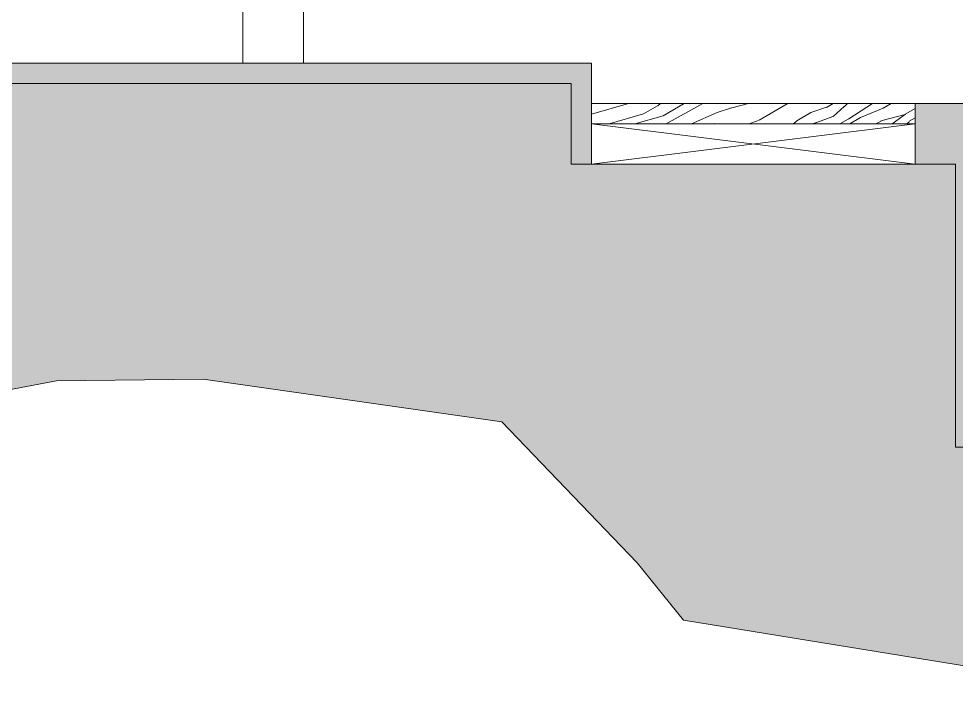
# Model space of a CAD drawing. Header units: metres. Extents: x -197 to 1099, y -24 to 14.
# Drawn here: x 95.773 to 100.411, y -2.986 to 0.419 of the extents above; entities that cross this region are included whole.
import ezdxf

# ---------------------------------------------------------------- set-up
doc = ezdxf.new("R2010")
doc.units = ezdxf.units.M
doc.header["$LTSCALE"] = 0.001
for name, color, linetype, lineweight, true_color in [('Jach-Anotaciones-CalidaddeLínea  0.13', 7, 'Continuous', 13, 0x000000), ('Jach-Anotaciones-CalidaddeLínea 0.09', 7, 'Continuous', 9, 0x000000), ('Jach-Anotaciones-Hatch-Lum100%', 7, 'Continuous', 13, 0x000000), ('Jach-Anotaciones-Hatch-Lum50%', 9, 'Continuous', 13, 0x808080), ('Jach-Anotaciones-Hatch-Lum80%', 250, 'Continuous', 13, 0x333333)]:
    doc.layers.add(name, color=color, linetype=linetype, lineweight=lineweight, true_color=true_color)

msp = doc.modelspace()

# ---------------------------------------------------------------- hatches: boundary and pattern name
at = {"layer": 'Jach-Anotaciones-Hatch-Lum100%', "ltscale": 100}
h = msp.add_hatch(color=256, dxfattribs=at)
h.dxf.hatch_style = 1
h.paths.add_polyline_path([(92.6821714627502, 0.2000000000000028), (98.60665715290514, 0.2000000000000028), (98.60665715290514, -0.3000000000000043), (98.50665715290523, -0.3000000000000043), (98.50665715290523, 0.1000000000000014), (92.6821714627502, 0.1000000000000014)])
h = msp.add_hatch(color=256, dxfattribs=at)
h.dxf.hatch_style = 1
edge = h.paths.add_edge_path()
edge.add_line((100.6066571525493, -0.02499999999999858), (100.6066571525493, -0.1500000000000625))
edge.add_line((100.6066571525493, -0.1500000000000625), (100.606657152549, -1.474999999999994))
edge.add_arc((100.631657152549, -1.475000000000011), 0.02499999999999147, 179.9999999999613, 269.9999999999674)
edge.add_line((100.6316571525489, -1.5), (108.5816571528678, -1.5))
edge.add_arc((108.5816571528677, -1.475000000000009), 0.02499999999999147, 270.0000000000326, 360.0000000000326)
edge.add_line((108.6066571528677, -1.474999999999994), (108.6066571528677, -1.375003759859638))
edge.add_arc((108.6316571528677, -1.375003759859612), 0.02499999999997726, 89.99138368443812, 180.0000000000585, ccw=False)
edge.add_line((108.6316609124446, -1.350003760142329), (109.1066248090421, -1.350075186675184))
edge.add_line((109.1066248090421, -1.350075186675184), (109.106657152729, -1.134999999999991))
edge.add_arc((109.131657152729, -1.134999999999986), 0.02499999999999147, 90.00000000003263, 180.0000000000122, ccw=False)
edge.add_line((109.131657152729, -1.109999999999999), (109.5816571527291, -1.109999999999999))
edge.add_arc((109.5816571527291, -1.085000000000012), 0.02499999999998792, 270.0000000000326, 360.0000000000244)
edge.add_line((109.606657152729, -1.085000000000001), (109.606657152729, -0.894999999999996))
edge.add_arc((109.631657152729, -0.8949999999999854), 0.02499999999999147, 90.00000000003263, 180.0000000000244, ccw=False)
edge.add_line((109.631657152729, -0.8699999999999974), (110.0816571527291, -0.8699999999999974))
edge.add_arc((110.0816571527291, -0.8450000000000095), 0.02499999999998792, 270.0000000000326, 360.0000000000244)
edge.add_line((110.106657152729, -0.8449999999999989), (110.106657152729, -0.654999999999994))
edge.add_arc((110.131657152729, -0.6549999999999834), 0.02499999999999147, 90.00000000003263, 180.0000000000244, ccw=False)
edge.add_line((110.131657152729, -0.6299999999999955), (110.5846205254745, -0.6299999999999955))
edge.add_arc((110.5846205254744, -0.6050000000000075), 0.02499999999998792, 270.0000000000326, 360.0000000000244)
edge.add_line((110.6096205254744, -0.6049999999999969), (110.6096205254744, -0.4149999999999991))
edge.add_arc((110.6346205254744, -0.4149999999999885), 0.02499999999999147, 90.00000000003263, 180.0000000000244, ccw=False)
edge.add_line((110.6346205254744, -0.3900000000000006), (111.0816571527108, -0.3900000000000006))
edge.add_arc((111.0816571527107, -0.3650000000000109), 0.02499999999998964, 270.0000000000326, 360.0000000418227)
edge.add_line((111.1066571527107, -0.3649999999817624), (111.1066571525722, -0.1750000000182368))
edge.add_arc((111.1316571525721, -0.1749999999999877), 0.02499999999999147, 90.00000000003263, 180.0000000418237, ccw=False)
edge.add_line((111.1316571525721, -0.1499999999999986), (112.581657152554, -0.1499999999999915))
edge.add_arc((112.581657152554, -0.1250000000000035), 0.02499999999998795, 270.0000000000326, 360.0000000000244)
edge.add_line((112.606657152554, -0.1249999999999929), (112.606657152554, -0.02499999999999858))
edge.add_arc((112.631657152554, -0.02499999999998437), 0.02499999999999147, 90.00000000003263, 180.0000000000326, ccw=False)
edge.add_line((112.6316571525539, 7.105427357601002e-15), (113.0066571525539, 7.105427357601002e-15))
edge.add_line((113.0066571525539, 7.105427357601002e-15), (113.0066571525539, -0.3499999999999943))
edge.add_line((113.0066571525539, -0.3499999999999943), (111.3066571526999, -0.3499999999999943))
edge.add_line((111.3066571526999, -0.3499999999999943), (111.3066571528749, -0.5899999999999963))
edge.add_line((111.3066571528749, -0.5899999999999963), (110.8096205254744, -0.5899999999999963))
edge.add_line((110.8096205254744, -0.5899999999999963), (110.8096205254744, -0.8299999999999983))
edge.add_line((110.8096205254744, -0.8299999999999983), (110.3066571527291, -0.8299999999999983))
edge.add_line((110.3066571527291, -0.8299999999999983), (110.3066571527291, -1.07))
edge.add_line((110.3066571527291, -1.07), (109.8066571527291, -1.07))
edge.add_line((109.8066571527291, -1.07), (109.8066571527291, -1.310000000000002))
edge.add_line((109.8066571527291, -1.310000000000002), (109.3066571527291, -1.309999999999995))
edge.add_line((109.3066571527291, -1.309999999999995), (109.3066571527291, -1.699999999999996))
edge.add_line((109.3066571527291, -1.699999999999996), (100.4066571525493, -1.700000000000003))
edge.add_line((100.4066571525493, -1.700000000000003), (100.4066571525493, -0.2999999999999403))
edge.add_line((100.4066571525493, -0.2999999999999403), (100.2066571525492, -0.300000000000054))
edge.add_line((100.2066571525492, -0.300000000000054), (100.2066571525492, 7.105427357601002e-15))
edge.add_line((100.2066571525492, 7.105427357601002e-15), (100.5816571525493, 7.105427357601002e-15))
edge.add_arc((100.5816571525493, -0.02499999999998437), 0.02499999999999147, -3.26281224261038e-11, 89.99999999996737, ccw=False)
at = {"layer": 'Jach-Anotaciones-Hatch-Lum50%', "ltscale": 100}
h = msp.add_hatch(dxfattribs=at)
h.set_pattern_fill('WOOD_01', color=256, scale=0.8, angle=30, pattern_type=2)
h.set_pattern_definition([(29.99999999999999, (-313.4572960719047, 0.8243998519614877), (-0.4, 0.692820323027551), [0.16, -0.6400000000000001]), (38.9726, (-313.2343678686744, 0.4542768775266097), (3.756922908284933, 3.092818689739189), [0.1538831999999998, -15.23442319999999]), (35.7105, (-313.2652960719047, 0.4918460969082616), (5.835388824763576, 4.29281035163199), [0.1607984, -7.8791008]), (14.5779, (-313.3852960719047, 0.6996921938165315), (8.821018155892576, 2.321547610620982), [0.2406656, -23.8259016]), (23.65989999999999, (-313.5034396654441, 0.9363229004156253), (0.6928197247870801, 0.4000015418434719), [0.1448864, -7.099420800000001]), (15.0686, (-313.2546550557533, 0.5534153162899216), (3.171280634037202, 0.9071808033214784), [0.1241936, -12.2951456]), (18.6901, (-313.729142168813, 0.8152511036458989), (0.6928203767254454, 0.4000003734059407), [0.3263376, -3.7528776]), (35.7105, (-313.1983678686744, 0.3919230484541316), (5.835388824763576, 4.29281035163199), [0.0803992, -7.9595]), (29.99999999999999, (-313.3732960719047, 0.6789075841257031), (-0.4, 0.692820323027551), [0.08000000000000002, -0.7200000000000001]), (29.99999999999999, (-313.5598601365102, 0.6820460228890113), (-0.4, 0.692820323027551), [0.24, -0.5599999999999999]), (41.30990000000001, (-313.4812960719047, 0.8659690713431445), (2.371282159486387, 2.292818455328197), [0.081584, -3.9976312]), (32.7263, (-313.4025781042075, 0.569625551822952), (13.45640825782375, 8.69281768201741), [0.1681904, -16.6508464]), (22.4054, (-313.3559370880561, 0.5688409421321197), (5.942559959250865, 2.507183996330774), [0.1210616, -11.9851336]), (29.99999999999999, (-313.2385781042075, 0.2855692193816566), (-0.4, 0.692820323027551), [0.16, -0.6400000000000001]), (28.8309, (-313.2878601365102, 0.2109282032302744), (0.6928201427728283, 0.4000006053938392), [0.3920815999999996, -38.81607999999994]), (29.99999999999999, (-313.5878601365102, 0.7305434455009419), (-0.4, 0.692820323027551), [0.08000000000000002, -0.7200000000000001]), (29.99999999999999, (-313.5505781042074, 0.8259690713431453), (-0.4, 0.692820323027551), [0.08000000000000002, -0.7200000000000001]), (29.99999999999999, (-313.8983472495698, 0.7083229004156237), (-0.4, 0.692820323027551), [0.12, -0.68]), (20.5377, (-313.7312857623524, 0.8509639165669967), (0.6928202214847641, 0.4000002994267411), [0.2433104, -4.6228992]), (29.99999999999999, (-313.9529882657212, 0.7229639165669965), (-0.4, 0.692820323027551), [0.16, -0.6400000000000001]), (29.99999999999999, (-313.6691985012542, 0.05542562584220434), (-0.4, 0.692820323027551), [0.08800000000000001, -0.7120000000000001]), (29.99999999999999, (-313.3358601365102, 0.2940666419935809), (-0.4, 0.692820323027551), [0.08000000000000002, -0.7200000000000001]), (29.99999999999999, (-313.7011985012543, 0.1108512516844087), (-0.4, 0.692820323027551), [0.168, -0.6320000000000001]), (35.44029999999999, (-313.3718601365102, 0.356420471066059), (6.528205109799104, 4.692816589439337), [0.1687599999999998, -16.70725759999998]), (29.99999999999999, (-313.3969319332799, 0.4158460969082682), (-0.4, 0.692820323027551), [0.152, -0.6480000000000001]), (29.99999999999999, (-313.7651985012542, 0.2217025033688174), (-0.4, 0.692820323027551), [0.08800000000000001, -0.7120000000000001]), (28.8309, (-313.746060062491, 0.3805537550532279), (0.6928201427728283, 0.4000006053938392), [0.3920815999999996, -38.81607999999994]), (29.99999999999999, (-313.7197062334185, 0.4789075841257073), (-0.4, 0.692820323027551), [0.08000000000000002, -0.7200000000000001]), (29.99999999999999, (-313.8009882657212, 0.4596921938165295), (-0.4, 0.692820323027551), [0.08000000000000002, -0.7200000000000001]), (29.99999999999999, (-313.5238601365102, 0.6196921938165332), (-0.4, 0.692820323027551), [0.16, -0.6400000000000001]), (29.99999999999999, (-313.6704242011157, 0.5535486002770824), (-0.4, 0.692820323027551), [0.08000000000000002, -0.7200000000000001]), (29.99999999999999, (-313.8569882657212, 0.5566870390403906), (-0.4, 0.692820323027551), [0.16, -0.6400000000000001]), (49.65379999999999, (-313.5019267785038, 0.3737025033688184), (6.021025898098491, 7.171277634200772), [0.1189288, -11.7739248]), (41.30990000000001, (-313.7317062334185, 0.4996921938165286), (2.371282159486387, 2.292818455328197), [0.081584, -3.9976312]), (41.30990000000001, (-313.4345781042074, 0.6250511776651564), (2.371282159486387, 2.292818455328197), [0.081584, -3.9976312]), (35.7105, (-313.7944242011157, 0.768322900415626), (5.835388824763576, 4.29281035163199), [0.0803992, -7.9595]), (19.6952, (-314.0371985012542, 0.6928203230275543), (4.556919800875631, 1.707183342031311), [0.0894424, -8.854828000000001]), (18.6901, (-313.5929882657212, 0.09942562584220127), (0.6928203767254454, 0.4000003734059407), [0.081584, -3.9976312]), (120, (-313.5157062334185, 0.1255692193816529), (-0.692820323027551, -0.3999999999999999), [0, -0.7999999999999992]), (16.6076, (-313.8851985012543, 0.4295486002770801), (13.37793346052455, 4.02873990604621), [0.172696, -17.0969232]), (41.30990000000001, (-313.5185781042074, 0.770543445500941), (2.371282159486387, 2.292818455328197), [0.081584, -3.9976312]), (40.30479999999999, (-313.2665781042074, 0.33406664199358), (3.064103050544852, 2.692817497678766), [0.0894423999999999, -8.854827999999987]), (18.6901, (-313.6504242011157, 0.5189075841257065), (0.6928203767254454, 0.4000003734059407), [0.081584, -3.9976312]), (18.6901, (-313.6011421688129, 0.5935486002770816), (0.6928203767254454, 0.4000003734059407), [0.081584, -3.9976312]), (11.5651, (-313.8451985012543, 0.3602665679743282), (0.6928197110521364, 0.400000725949784), [0.1011927999999999, -2.428628799999997]), (15.9638, (-313.9049882657212, 0.6398254778036971), (0.6928195523769377, 0.4000007039726551), [0.3298488, -2.9686352]), (13.30080000000001, (-313.7944242011157, 0.768322900415626), (5.649739724683121, 1.414363679576163), [0.2505672, -8.101676]), (29.99999999999999, (-313.8144242011157, 0.802963916567002), (-0.4, 0.692820323027551), [0.096, -0.7040000000000001]), (15.9638, (-313.5557062334184, 0.1948512516844048), (0.6928195523769377, 0.4000007039726551), [0.3298488, -2.9686352]), (15.9638, (-313.6529882657212, 0.2033486742963362), (0.6928195523769377, 0.4000007039726551), [0.3298488, -2.9686352]), (15.9638, (-313.6889882657212, 0.2657025033688143), (0.6928195523769377, 0.4000007039726551), [0.3298488, -2.9686352]), (19.6952, (-313.9411985012542, 0.5265434455009412), (4.556919800875631, 1.707183342031311), [0.0894424, -8.854828000000001]), (15.9638, (-313.7184242011157, 0.6366870390403889), (0.6928195523769377, 0.4000007039726551), [0.164924, -3.13356]), (19.6952, (-313.8131985012542, 0.3048409421321239), (4.556919800875631, 1.707183342031311), [0.0894424, -8.854828000000001]), (27.6141, (-313.4249319332799, 0.4643435195201917), (0.6928197949982876, 0.4000008280523064), [0.1921663999999998, -19.02449199999997]), (19.6952, (-313.573142168813, 0.545051177665151), (4.556919800875631, 1.707183342031311), [0.0894424, -8.854828000000001]), (42.5288, (-313.48893193328, 0.5751947712046004), (2.371281902113554, 2.2928200320302), [0.073756, -7.301879200000001]), (19.5626, (-313.7931985012543, 0.2701999259807479), (8.42101747072116, 3.014369381237866), [0.3091151999999996, -30.60236399999997]), (21.8699, (-313.5019267785038, 0.3737025033688184), (0.6928200462445279, 0.3999996168755795), [0.1131368, -5.543716800000001]), (34.7636, (-313.7289882657212, 0.3349845356715733), (7.221026938658703, 5.092814379057602), [0.1926656, -9.4406096]), (29.99999999999999, (-313.5707113881946, 0.4448409421321244), (-0.4, 0.692820323027551), [0.248, -0.5519999999999999]), (14.74489999999998, (-313.9931985012543, 0.6166100874945215), (3.171280421253285, 0.9071807247667839), [0.09121440000000001, -9.030188800000001]), (20.5377, (-313.5157062334185, 0.1255692193816529), (0.6928202214847641, 0.4000002994267411), [0.2433104, -4.6228992]), (10.01689999999999, (-313.7451985012543, 0.1870614872174414), (2.478460615983973, 0.5071800972044774), [0.0936376, -9.270121600000001]), (29.99999999999999, (-313.4200140396019, 0.9198254778036912), (-0.4, 0.692820323027551), [0.04000000000000001, -0.76]), (29.99999999999999, (-313.244014039602, 0.6149845356715744), (-0.4, 0.692820323027551), [0.08000000000000002, -0.7200000000000001]), (41.30990000000001, (-313.1000140396019, 0.3655692193816549), (2.371282159486387, 2.292818455328197), [0.081584, -3.9976312]), (29.99999999999999, (-313.1330858363717, 0.4388512516844116), (-0.4, 0.692820323027551), [0.144, -0.656]), (13.30080000000001, (-313.352014039602, 0.8020460228890087), (5.649739724683121, 1.414363679576163), [0.0835224, -8.2687208]), (18.0207, (-313.2610858363716, 0.6605537550532219), (14.76402495140616, 4.827958037958871), [0.1472055999999998, -26.84051519999997]), (120, (-313.1000140396019, 0.3655692193816549), (-0.692820323027551, -0.3999999999999999), [0, -0.7999999999999992]), (29.99999999999999, (-313.0387320072992, 0.4194256258422016), (-0.4, 0.692820323027551), [0.072, -0.7280000000000001]), (29.99999999999999, (-313.1147320072992, 0.5510614872174386), (-0.4, 0.692820323027551), [0.072, -0.7280000000000001]), (29.99999999999999, (-313.1347320072992, 0.5857025033688146), (-0.4, 0.692820323027551), [0.072, -0.7280000000000001]), (6.037599999999999, (-313.2707320072992, 0.8212614131981866), (6.049736940883951, 0.7215482898517265), [0.0787912, -7.800289599999999]), (18.5163, (-313.3187320072992, 0.9043998519614931), (3.864163792204512, 1.307071957323835), [0.0734704, -52.17242]), (11.5651, (-313.1747320072992, 0.6549845356715736), (0.6928197110521364, 0.400000725949784), [0.07589439999999989, -2.453926399999997]), (17.4712, (-313.3707320072992, 0.9944664939550734), (3.864101678341646, 1.307180080154653), [0.073756, -7.301879200000001])])
h.paths.add_polyline_path([(98.60665715290537, 0), (100.2066571525493, 7.105427357601002e-15), (100.2066571525491, -0.09999999999999432), (98.60665715290514, -0.1000000000000014)])
at = {"layer": 'Jach-Anotaciones-Hatch-Lum80%', "ltscale": 100}
h = msp.add_hatch(dxfattribs=at)
h.set_pattern_fill('EARTH', color=256, scale=0.03, angle=45, double=1)
h.set_pattern_definition([(45, (-118.8953598652346, 0.1000000000000014), (0, 0.2694076836320746), [0.1905, -0.1905]), (45, (-118.9458738059157, 0.1505139406810159), (0, 0.2694076836320746), [0.1905, -0.1905]), (45, (-118.9963877465968, 0.2010278813620303), (0, 0.2694076836320746), [0.1905, -0.1905]), (135, (-118.9963877465968, 0.2347038418160352), (-0.2694076836320746, 0), [0.1905, -0.1905]), (135, (-118.9458738059157, 0.2852177824970497), (-0.2694076836320746, 0), [0.1905, -0.1905]), (135, (-118.8953598652346, 0.3357317231780641), (-0.2694076836320746, 0), [0.1905, -0.1905])])
h.paths.add_polyline_path([(98.50665715290523, 0.1000000000000014), (98.50665715290523, -0.2999999999999972), (100.4066571525493, -0.2999999999999403), (100.4066571525493, -1.699999999999974), (109.3066571527291, -1.699999999999996), (109.3066571527291, -1.309999999999995), (109.8066571527291, -1.310000000000002), (109.8066571527291, -1.07), (110.3066571527291, -1.07), (110.3066571527292, -0.8299999999999983), (110.8096205254745, -0.8299999999999983), (110.8096205254744, -0.5899999999999963), (111.3066571528749, -0.5900000000692813), (111.3066571526999, -0.3500000000692793), (113.0066571525539, -0.3499999999999943), (113.0066571525537, -0.2999999999999972), (114.6066571521979, -0.2999999999999972), (114.7566571521979, -0.2999999999999972), (114.7566571521979, -0.1000000000000014), (125.166646901861, -0.1000000000000014), (125.166646901861, -0.1749999999999972), (125.466646901861, -0.1749999999999901), (130.0166469018612, -0.1749999999999972), (130.0166469018612, 0.07496875488129007), (137.0166469018611, -0.1010577736302238), (138.2022162125539, -0.2739532981063277), (138.216646901861, -0.1749999999999972), (139.1276141870783, -0.1749999999999972), (139.0655063212853, -1.16150798298186), (138.9568649792035, -1.586761680756652), (136.8745753281215, -1.469138623660186), (135.2540105592412, -0.8810216938877744), (133.8095516771321, -1.143730329793883), (132.9223151456584, -1.550888204251706), (130.1519642091552, -1.125634506476914), (129.5544376493511, -1.442312853277443), (128.6219341658919, -1.768038906200175), (127.3001322660907, -1.587079850885587), (126.5849114667953, -0.9265796278454133), (125.3396771295085, -1.070182879154984), (124.325692639488, -1.386861225955457), (122.7141815896633, -0.7625526495491641), (121.6639830450667, -0.5454019476006948), (120.3946100576525, -0.9281602158446915), (119.8351893110783, -1.251141934469572), (118.3956931717857, -1.332573756004606), (117.7874597408488, -0.9341125317386201), (117.0574714950895, -0.8492815515518402), (116.5934476469272, -1.126396223852865), (115.920046993969, -1.335646112004511), (114.9159600156991, -1.399416107289987), (114.1176801078088, -1.665348317387831), (113.3557532756194, -2.187560429280339), (112.3634548547806, -2.322021354174879), (111.4049288841011, -2.325593594822003), (110.7442840019633, -2.903308128112194), (109.7991936700599, -2.793267248539841), (108.7806988014569, -2.628205760251994), (108.4548920238294, -2.765757113111412), (107.8584762801303, -2.774926933015131), (106.4599205728659, -2.875775694017015), (104.2485935415579, -2.729054521253879), (102.6245068556881, -2.4906327844431), (101.7895246794481, -2.47229246891839), (101.0187716416469, -2.985816573589368), (100.6936247545833, -2.821011182110333), (99.0617875378079, -2.555079309871068), (98.83239650352749, -2.270807122107151), (98.16257554782197, -1.573881551482195), (96.68529928596541, -1.362969950099846), (95.96042459008169, -1.372139770003621), (93.86456427668026, -1.766809278148962), (91.9652088899199, -1.390836188478765), (91.01094383506285, -1.051543391999353), (90.24936619552233, -1.308305444334842), (90.21447183710035, -0.7489310576400143), (90.6068972346639, 0.1000000000000014)])

# ---------------------------------------------------------------- linework, layer by layer
at = {"layer": 'Jach-Anotaciones-CalidaddeLínea  0.13', "ltscale": 100}
for points in [[(97.18125624265082, 0.1999928061795657), (96.88125624265075, 0.1999928061795657), (96.88125624265075, 0.49999280617957), (97.18125624265082, 0.49999280617957)], [(92.6821714627502, 0.2000000000000028), (98.60665715290514, 0.2000000000000028), (98.60665715290514, -0.3000000000000043), (98.50665715290523, -0.3000000000000043), (98.50665715290523, 0.1000000000000014), (92.6821714627502, 0.1000000000000014)], [(98.60665715290537, 0), (100.2066571525493, 7.105427357601002e-15), (100.2066571525491, -0.09999999999999432), (98.60665715290514, -0.1000000000000014)]]:
    msp.add_lwpolyline(points, close=True, dxfattribs=at)
msp.add_lwpolyline([(109.3066571527291, -1.699999999999996), (100.4066571525493, -1.700000000000003), (100.4066571525493, -0.2999999999999403), (100.2066571525492, -0.300000000000054), (100.2066571525492, 7.105427357601002e-15), (100.5816571525493, 7.105427357601002e-15, -0.414213562373095)], format="xyb", dxfattribs=at)
for points in [[(98.50665715290523, -0.1000000000000014), (98.50665715290523, -0.3000000000000043), (100.2066571525493, -0.2999999999999972), (100.2066571525492, -0.09999999999999432)], [(98.60665715290514, -0.1000000000000014), (100.2066571525493, -0.2999999999999972)], [(100.2066571525491, -0.09999999999999432), (98.60665715290514, -0.3000000000000043)]]:
    msp.add_lwpolyline(points, dxfattribs=at)
at = {"layer": 'Jach-Anotaciones-CalidaddeLínea 0.09'}
msp.add_lwpolyline([(100.6936247545833, -2.821011182110333), (99.0617875378079, -2.555079309871068), (98.83239650352749, -2.270807122107151), (98.16257554782197, -1.573881551482195), (96.68529928596541, -1.362969950099846), (95.96042459008169, -1.372139770003621), (93.86456427668026, -1.766809278148962), (91.9652088899199, -1.390836188478765), (91.01094383506285, -1.051543391999353), (90.24936619552233, -1.308305444334842), (90.21447183710035, -0.7489310576400143), (90.6068972346639, 0.1000000000000014), (98.50665715290523, 0.1000000000000014), (98.50665715290523, -0.2999999999999972), (100.4066571525493, -0.2999999999999972), (100.4066571525493, -1.699999999999974), (109.3066571527291, -1.699999999999996)], dxfattribs=at)

doc.saveas('drawing.dxf')
